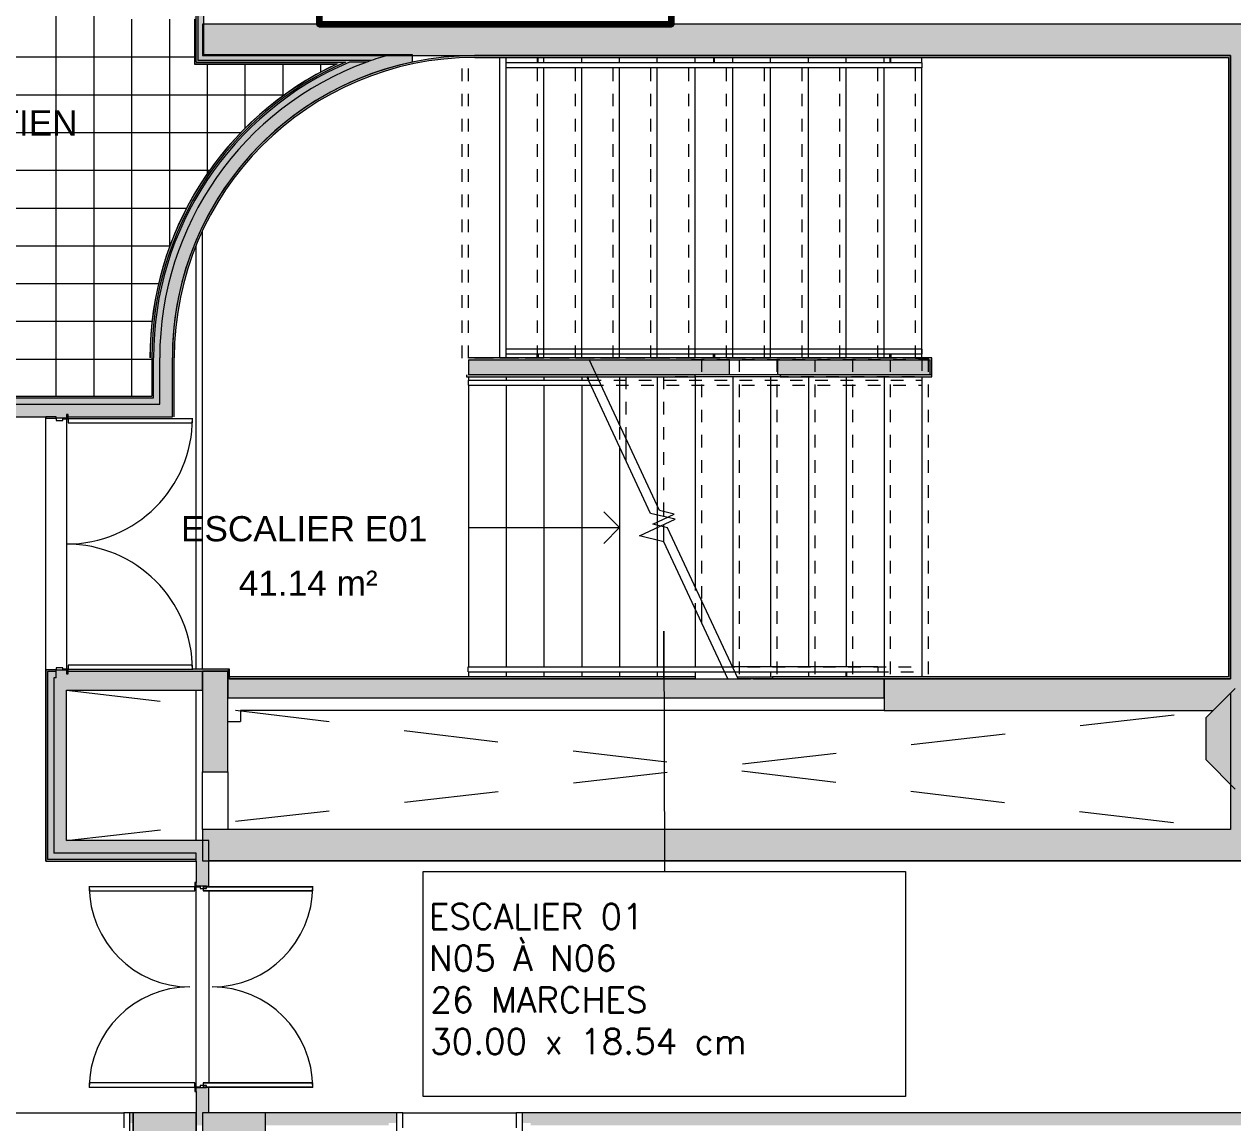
# Model space of a CAD drawing. Header units: metres. Extents: x -227.9 to -141.2, y 39.1 to 90.3.
# Drawn here: x -171.26 to -161.66, y 50.03 to 58.76 of the extents above; entities that cross this region are included whole.
import ezdxf

# ---------------------------------------------------------------- set-up
doc = ezdxf.new("R2010")
doc.units = ezdxf.units.M
for name, pattern in [('JIS_02_0.7', [1.35, 0.75, -0.6]), ('Overhead', [0.003969, 0.002381, -0.001587]), ('Overhead_2_', [0.003969, 0.002381, -0.001587])]:
    doc.linetypes.add(name, pattern=pattern)
for name, color, linetype, lineweight in [('A-AREA-IDEN', 7, 'Continuous', 9), ('A-DOOR', 7, 'Continuous', 5), ('A-FLOR', 7, 'Continuous', 5), ('A-FLOR-HRAL', 7, 'Continuous', 5), ('A-FLOR-HRAL-MBND', 7, 'Overhead', 5), ('A-FLOR-PATT', 7, 'Continuous', 5), ('A-WALL', 7, 'Continuous', 5), ('A-WALL-PATT', 7, 'Continuous', 13), ('I-WALL', 7, 'Continuous', 5), ('S-STRS', 7, 'Continuous', 5), ('S-STRS-ANNO', 7, 'Continuous', 5), ('S-STRS-IDEN', 7, 'Continuous', 5), ('S-STRS-MBND', 7, 'Overhead', 5)]:
    doc.layers.add(name, color=color, linetype=linetype, lineweight=lineweight)
for name, color, linetype, lineweight, true_color in [('A-DETL', 94, 'Continuous', 5, 0x00a600), ('A-DETL-MBND', 9, 'Continuous', 5, 0xc0c0c0), ('S-COLS', 8, 'Continuous', 9, 0x7f7f7f)]:
    doc.layers.add(name, color=color, linetype=linetype, lineweight=lineweight, true_color=true_color)
doc.layers.add('Chambre', color=40, linetype='Continuous')
doc.styles.add('Arial_1', font='arial.ttf', dxfattribs={"height": 0.2})
doc.styles.add('RomanS_B', font='', dxfattribs={"height": 0.2})
doc.styles.get('RomanS_B').set_extended_font_data('RomanS', bold=True)

msp = doc.modelspace()

# ---------------------------------------------------------------- hatches: boundary and pattern name
at = {"layer": 'A-WALL-PATT', "lineweight": 5, "true_color": 0xaaaaaa}
for points in [[(-169.9031, 58.4588), (-169.8891, 58.4588), (-169.8891, 58.8135), (-169.9031, 58.8135), (-169.9031, 58.4985)], [(-161.6789, 58.5103), (-161.6789, 58.7603), (-169.8391, 58.7603), (-169.8391, 58.5103), (-161.8714, 58.5103)], [(-161.6789, 52.3648), (-161.4289, 52.3648), (-161.4289, 58.7603), (-161.6789, 58.7603), (-161.6789, 52.6045)], [(-170.2419, 56.1103), (-170.2359, 56.2848), (-170.2181, 56.4586), (-170.1885, 56.6307), (-170.1472, 56.8004), (-170.0942, 56.9675), (-170.0305, 57.1295), (-169.9556, 57.2873), (-169.8701, 57.4396), (-169.7745, 57.5858), (-169.6692, 57.7251), (-169.5545, 57.8569), (-169.4312, 57.9806), (-169.2998, 58.0956), (-169.1608, 58.2014), (-169.0149, 58.2975), (-168.8608, 58.3844), (-168.7053, 58.4588), (-168.7703, 58.4447), (-168.9234, 58.3668), (-169.071, 58.2789), (-169.2124, 58.1813), (-169.347, 58.0745), (-169.4741, 57.959), (-169.5933, 57.8353), (-169.704, 57.7039), (-169.8057, 57.5655), (-169.8979, 57.4206), (-169.9803, 57.2698), (-170.0524, 57.1139), (-170.114, 56.9535), (-170.1648, 56.7894), (-170.2045, 56.6223), (-170.233, 56.4529), (-170.2501, 56.282), (-170.2559, 56.1103)], [(-168.7703, 58.4448), (-168.7053, 58.4588), (-169.9031, 58.4588), (-169.9031, 58.4448), (-168.8608, 58.4448)], [(-161.8157, 53.3103), (-161.6789, 53.447), (-161.6789, 53.5603), (-164.4291, 53.5603), (-164.4291, 53.3103), (-161.8714, 53.3103)], [(-169.8391, 52.1146), (-161.4289, 52.1148), (-161.4289, 52.3648), (-169.8391, 52.3646)]]:
    msp.add_hatch(color=253, dxfattribs=at).paths.add_polyline_path(points)
at = {"layer": 'I-WALL', "true_color": 0xaaaaaa}
for points in [[(-169.8891, 58.4588), (-169.8761, 58.4588), (-169.8761, 59.7735), (-169.8891, 59.7735), (-169.8891, 58.4985)], [(-169.8301, 58.4718), (-169.8301, 59.7605), (-169.8761, 59.7605), (-169.8761, 58.4718)], [(-170.2289, 56.1103), (-170.2228, 56.2857), (-170.2047, 56.4603), (-170.1746, 56.6333), (-170.1327, 56.8038), (-170.0792, 56.971), (-170.0143, 57.1341), (-169.9383, 57.2923), (-169.8516, 57.445), (-169.7547, 57.5913), (-169.6478, 57.7306), (-169.5317, 57.8623), (-169.4067, 57.9856), (-169.2719, 58.1013), (-169.1329, 58.2051), (-168.9854, 58.3001), (-168.8316, 58.3848), (-168.6724, 58.4588), (-168.7053, 58.4588), (-168.8628, 58.3834), (-169.0149, 58.2975), (-169.1608, 58.2014), (-169.2998, 58.0956), (-169.4312, 57.9806), (-169.5545, 57.8569), (-169.6692, 57.7251), (-169.7745, 57.5858), (-169.8773, 57.4269), (-169.9556, 57.2873), (-170.0305, 57.1295), (-170.0944, 56.967), (-170.1472, 56.8004), (-170.1885, 56.6307), (-170.2181, 56.4586), (-170.2359, 56.2848), (-170.2419, 56.1103)], [(-170.1789, 56.1103), (-170.1731, 56.2797), (-170.1559, 56.4484), (-170.1273, 56.6155), (-170.0874, 56.7802), (-170.0365, 56.9419), (-169.9747, 57.0998), (-169.9023, 57.2531), (-169.8198, 57.4012), (-169.7273, 57.5433), (-169.6255, 57.6789), (-169.5147, 57.8072), (-169.3955, 57.9277), (-169.2684, 58.0399), (-169.1339, 58.1432), (-168.9928, 58.2371), (-168.8457, 58.3213), (-168.6931, 58.3953), (-168.5359, 58.4588), (-168.6724, 58.4588), (-168.8316, 58.3848), (-168.9854, 58.3001), (-169.1329, 58.2051), (-169.2736, 58.1001), (-169.4067, 57.9856), (-169.5317, 57.8623), (-169.6478, 57.7306), (-169.7547, 57.5913), (-169.8516, 57.445), (-169.9383, 57.2923), (-170.0143, 57.1341), (-170.0792, 56.971), (-170.1327, 56.8038), (-170.1746, 56.6333), (-170.2047, 56.4603), (-170.2228, 56.2857), (-170.2289, 56.1103)], [(-170.0942, 56.1103), (-170.0789, 56.1103), (-170.0727, 56.2823), (-170.0542, 56.4535), (-170.0235, 56.6229), (-169.9807, 56.7897), (-169.9261, 56.9529), (-169.8599, 57.1119), (-169.7825, 57.2656), (-169.6942, 57.4135), (-169.5956, 57.5546), (-169.481, 57.6948), (-169.3694, 57.8139), (-169.2429, 57.9307), (-169.1084, 58.0381), (-168.9665, 58.1356), (-168.818, 58.2227), (-168.6636, 58.2989), (-168.5042, 58.3639), (-168.3405, 58.4173), (-168.1734, 58.4588), (-168.1734, 58.5178), (-168.3526, 58.5178), (-168.4497, 58.4882), (-168.5359, 58.4588), (-168.6931, 58.3953), (-168.8457, 58.3213), (-169.0026, 58.2306), (-169.1339, 58.1432), (-169.2719, 58.0367), (-169.3955, 57.9277), (-169.5147, 57.8072), (-169.6255, 57.6789), (-169.7273, 57.5433), (-169.8198, 57.4012), (-169.9023, 57.2531), (-169.9747, 57.0998), (-170.0365, 56.9419), (-170.0874, 56.7802), (-170.1273, 56.6155), (-170.1559, 56.4484), (-170.1731, 56.2797), (-170.1789, 56.1103)], [(-170.0639, 56.1103), (-170.0578, 56.2804), (-170.0396, 56.4497), (-170.0093, 56.6172), (-169.9672, 56.7822), (-169.9135, 56.9437), (-169.8483, 57.101), (-169.7721, 57.2533), (-169.6831, 57.4028), (-169.5881, 57.5396), (-169.4813, 57.6721), (-169.3653, 57.7967), (-169.2407, 57.9127), (-169.1081, 58.0196), (-168.9683, 58.1167), (-168.8219, 58.2035), (-168.6696, 58.2797), (-168.5123, 58.3449), (-168.3508, 58.3987), (-168.1858, 58.4408), (-168.0183, 58.471), (-167.849, 58.4892), (-167.6789, 58.4953), (-167.6789, 58.5103), (-167.8501, 58.5042), (-168.0204, 58.4858), (-168.189, 58.4554), (-168.355, 58.4131), (-168.5176, 58.359), (-168.6758, 58.2934), (-168.8291, 58.2167), (-168.9764, 58.1293), (-169.1171, 58.0316), (-169.2505, 57.9241), (-169.3759, 57.8073), (-169.4927, 57.6819), (-169.6002, 57.5485), (-169.6979, 57.4078), (-169.7853, 57.2605), (-169.862, 57.1073), (-169.9275, 56.949), (-169.9816, 56.7864), (-170.024, 56.6204), (-170.0544, 56.4518), (-170.0727, 56.2815), (-170.0789, 56.1103)], [(-168.5359, 58.4588), (-168.4994, 58.4718), (-169.8761, 58.4718), (-169.8761, 58.4588), (-168.6724, 58.4588)], [(-169.6831, 58.4718), (-168.4994, 58.4718), (-168.4176, 58.4985), (-168.3526, 58.5178), (-169.8301, 58.5178), (-169.8301, 58.4718)], [(-168.7747, 58.4438), (-168.7703, 58.4448), (-168.8608, 58.4438)], [(-164.3382, 58.4953), (-161.6939, 58.4953), (-161.6939, 58.5103), (-167.6789, 58.5103), (-167.6789, 58.4953), (-165.1605, 58.4953)], [(-161.6939, 53.5753), (-161.6789, 53.5753), (-161.6789, 58.5103), (-161.6939, 58.5103), (-161.6939, 53.6762)], [(-170.2569, 56.1103), (-170.2559, 56.1103), (-170.2501, 56.282), (-170.233, 56.4529), (-170.2045, 56.6223), (-170.1648, 56.7894), (-170.114, 56.9535), (-170.0524, 57.1139), (-169.9803, 57.2698), (-169.8939, 57.4269), (-169.8057, 57.5655), (-169.704, 57.7039), (-169.5933, 57.8353), (-169.4701, 57.9627), (-169.347, 58.0745), (-169.2124, 58.1813), (-169.071, 58.2789), (-168.9234, 58.3668), (-168.9275, 58.3657), (-169.0748, 58.2776), (-169.2159, 58.18), (-169.3502, 58.0731), (-169.477, 57.9576), (-169.5959, 57.8339), (-169.7064, 57.7025), (-169.8078, 57.5641), (-169.8998, 57.4193), (-169.982, 57.2686), (-170.0539, 57.1129), (-170.1153, 56.9526), (-170.166, 56.7887), (-170.2056, 56.6217), (-170.234, 56.4525), (-170.2511, 56.2818)], [(-170.2289, 55.7923), (-170.2289, 56.1103), (-170.2419, 56.1103), (-170.2419, 55.7923)], [(-170.1789, 55.7423), (-170.1789, 56.1103), (-170.2289, 56.1103), (-170.2289, 55.7423)], [(-170.0942, 55.6423), (-170.0789, 55.6423), (-170.0789, 56.1103), (-170.1789, 56.1103), (-170.1789, 55.6423)], [(-170.0639, 55.6423), (-170.0639, 56.1103), (-170.0789, 56.1103), (-170.0789, 55.6423)], [(-166.8051, 56.0953), (-164.0639, 56.0953), (-164.0639, 56.1103), (-167.7291, 56.1103), (-167.7291, 56.0953), (-167.2162, 56.0953)], [(-167.7291, 55.9753), (-165.6563, 55.9753), (-165.6563, 56.0953), (-167.7291, 56.0953)], [(-164.0639, 55.9753), (-164.0639, 56.0953), (-165.2759, 56.0953), (-165.2759, 55.9753), (-164.3382, 55.9753)], [(-164.0489, 55.9753), (-164.0489, 56.1103), (-164.0639, 56.1103), (-164.0639, 55.9753)], [(-166.8051, 55.9603), (-165.9291, 55.9603), (-165.9291, 55.9753), (-167.7441, 55.9753), (-167.7441, 55.9603), (-167.2162, 55.9603)], [(-164.0489, 55.9603), (-164.0489, 55.9753), (-165.2543, 55.9753), (-165.2543, 55.9603), (-164.3382, 55.9603)], [(-170.2419, 55.6423), (-170.1789, 55.6423), (-170.1789, 55.7423), (-174.2394, 55.7423), (-174.2394, 55.6423), (-170.9193, 55.6423), (-170.9193, 55.6611), (-170.9068, 55.6611), (-170.9068, 55.6423)], [(-171.0693, 52.1264), (-171.0193, 52.1264), (-171.0193, 53.5681), (-171.0008, 53.5681), (-171.0008, 53.6181), (-171.0693, 53.6181), (-171.0693, 53.1404)], [(-169.8391, 53.4711), (-169.8391, 53.6211), (-170.9068, 53.6211), (-170.9068, 53.6011), (-170.9193, 53.6011), (-170.9193, 53.4711), (-170.9068, 53.4711)], [(-170.9068, 53.6211), (-169.6391, 53.6211), (-169.6391, 53.6361), (-170.9068, 53.6361), (-170.9068, 53.631)], [(-169.6241, 53.5678), (-169.6241, 53.6361), (-169.6391, 53.6361), (-169.6391, 53.5678)], [(-164.4291, 53.4103), (-164.4291, 53.5603), (-169.6391, 53.5603), (-169.6391, 53.4103), (-164.7494, 53.4103)], [(-166.394, 53.5603), (-165.9291, 53.5603), (-165.9291, 53.5753), (-169.6241, 53.5753), (-169.6241, 53.5603), (-166.8051, 53.5603)], [(-162.6937, 53.5603), (-161.6789, 53.5603), (-161.6789, 53.5753), (-165.3149, 53.5753), (-165.3149, 53.5603), (-164.3382, 53.5603)], [(-169.8891, 52.1764), (-169.8891, 52.2764), (-170.9193, 52.2764), (-170.9193, 52.1764), (-170.9165, 52.1764)], [(-169.8891, 52.1134), (-169.8891, 52.1264), (-171.0693, 52.1264), (-171.0693, 52.1134), (-170.9165, 52.1134)], [(-169.8891, 52.1264), (-169.8891, 52.1764), (-171.0193, 52.1764), (-171.0193, 52.1264), (-170.9165, 52.1264)]]:
    msp.add_hatch(color=253, dxfattribs=at).paths.add_polyline_path(points)
h = msp.add_hatch(color=253, dxfattribs=at)
h.paths.add_polyline_path([(-170.2289, 55.7423), (-170.2289, 55.7923), (-173.7734, 55.7923), (-173.7734, 55.7423), (-170.2419, 55.7423)])
h.paths.add_polyline_path([(-173.9234, 55.7423), (-173.9234, 55.7923), (-174.1394, 55.7923), (-174.1394, 55.7423)])
h = msp.add_hatch(color=253, dxfattribs=at)
h.paths.add_polyline_path([(-170.2419, 55.7923), (-170.2419, 55.8053), (-173.7734, 55.8053), (-173.7734, 55.7923), (-170.9165, 55.7923)])
h.paths.add_polyline_path([(-173.9234, 55.7923), (-173.9234, 55.8053), (-174.0894, 55.8053), (-174.0894, 55.7923)])
h = msp.add_hatch(color=253, dxfattribs=at)
h.paths.add_polyline_path([(-171.0823, 52.1134), (-171.0693, 52.1134), (-171.0693, 53.6181), (-171.0008, 53.6181), (-171.0018, 53.6311), (-171.0823, 53.6311), (-171.0823, 53.1404)])
h.paths.add_polyline_path([(-171.0823, 55.6311), (-171.0008, 55.6311), (-171.0018, 55.6423), (-171.0823, 55.6423)])
h = msp.add_hatch(color=253, dxfattribs=at)
h.paths.add_polyline_path([(-171.0193, 52.1764), (-170.9193, 52.1764), (-170.9193, 53.6311), (-171.0008, 53.6311), (-171.0008, 53.5681), (-171.0193, 53.5681), (-171.0193, 53.1404)])
h.paths.add_polyline_path([(-171.0008, 55.6311), (-170.9193, 55.6311), (-170.9193, 55.6423), (-171.0008, 55.6423)])
h = msp.add_hatch(color=253, dxfattribs=at)
h.paths.add_polyline_path([(-169.7891, 50.1135), (-169.7891, 50.3135), (-169.8891, 50.3135), (-169.8891, 50.1135), (-169.8066, 50.1135)])
h.paths.add_polyline_path([(-169.8066, 51.9135), (-169.7891, 51.9135), (-169.7891, 52.2764), (-169.8891, 52.2764), (-169.8891, 51.9135), (-169.8391, 51.9135)])
h = msp.add_hatch(color=253, dxfattribs=at)
h.paths.add_polyline_path([(-171.6125, 50.0135), (-171.4783, 50.0135), (-171.4783, 50.032), (-171.4153, 50.032), (-171.4153, 50.1135), (-173.5801, 50.1135), (-173.5801, 50.0135), (-172.5611, 50.0135)])
h.paths.add_polyline_path([(-174.8155, 50.0135), (-174.5801, 50.0135), (-174.5801, 50.1135), (-174.8785, 50.1135), (-174.8785, 50.032), (-174.8155, 50.032)])
h.paths.add_polyline_path([(-175.9495, 50.0135), (-175.9415, 50.0135), (-175.9415, 50.032), (-175.8785, 50.032), (-175.8785, 50.1135), (-175.9995, 50.1135), (-175.9995, 50.0135)])
h.paths.add_polyline_path([(-170.4153, 50.032), (-170.3895, 50.032), (-170.3895, 50.1135), (-170.4153, 50.1135)])
h = msp.add_hatch(color=253, dxfattribs=at)
h.paths.add_polyline_path([(-153.9116, 50.0135), (-153.9116, 50.1135), (-154.0126, 50.1135), (-154.0126, 50.032), (-153.9496, 50.032), (-153.9496, 50.0135)])
h.paths.add_polyline_path([(-155.5541, 50.0135), (-155.0756, 50.0135), (-155.0756, 50.032), (-155.0126, 50.032), (-155.0126, 50.1135), (-155.5541, 50.1135), (-155.5541, 50.032)])
h.paths.add_polyline_path([(-158.7335, 50.0135), (-158.7335, 50.032), (-158.6705, 50.032), (-158.6705, 50.1135), (-160.5703, 50.1135), (-160.5703, 50.0135), (-158.8325, 50.0135)])
h.paths.add_polyline_path([(-157.6075, 50.0135), (-156.5541, 50.0135), (-156.5541, 50.1135), (-157.6705, 50.1135), (-157.6705, 50.032), (-157.6075, 50.032)])
h.paths.add_polyline_path([(-162.6937, 50.0135), (-161.5703, 50.0135), (-161.5703, 50.1135), (-167.2986, 50.1135), (-167.2986, 50.032), (-167.2356, 50.032), (-167.2356, 50.0135), (-162.9703, 50.0135)])
h.paths.add_polyline_path([(-168.3616, 50.0135), (-168.3616, 50.032), (-168.2986, 50.032), (-168.2986, 50.1135), (-169.8891, 50.1135), (-169.8891, 50.0135), (-168.4125, 50.0135)])
at = {"layer": 'S-COLS', "lineweight": 5, "true_color": 0x808080}
for points in [[(-169.6391, 52.8211), (-169.6391, 53.6211), (-169.8391, 53.6211), (-169.8391, 52.8211)], [(-161.3098, 52.6849), (-161.0754, 52.9191), (-161.0753, 53.2505), (-161.3095, 53.4849), (-161.6409, 53.485), (-161.8753, 53.2507), (-161.8754, 52.9194), (-161.6412, 52.685), (-161.4603, 52.6849)], [(-170.3891, 49.6135), (-169.8891, 49.6135), (-169.8891, 50.1135), (-170.3891, 50.1135), (-170.3891, 49.9255)], [(-169.8391, 49.6135), (-169.3391, 49.6135), (-169.3391, 50.1135), (-169.8391, 50.1135), (-169.8391, 49.9255)]]:
    msp.add_hatch(color=8, dxfattribs=at).paths.add_polyline_path(points)

# ---------------------------------------------------------------- linework, layer by layer
at = {"layer": 'A-DETL', "color": 7, "linetype": 'JIS_02_0.7'}
for p, q in [((-170.9193, 53.4711), (-161.6789, 52.3644)), ((-170.9193, 52.2764), (-161.8157, 53.3103))]:
    msp.add_line(p, q, dxfattribs=at)
at = {"layer": 'A-DETL-MBND', "lineweight": 9}
for p, q in [((-169.8391, 53.6361), (-169.8391, 57.1194)), ((-164.4291, 53.3103), (-169.5391, 53.3103)), ((-169.5391, 53.3103), (-169.5391, 53.2211)), ((-169.6391, 53.2211), (-169.5391, 53.2211)), ((-169.8391, 52.3646), (-169.8391, 52.8211)), ((-169.6391, 52.8211), (-169.6391, 52.3646))]:
    msp.add_line(p, q, dxfattribs=at)
at = {"layer": 'A-DETL-MBND'}
for p, q in [((-164.4794, 53.6556), (-165.632, 53.6556)), ((-164.4794, 53.6556), (-164.4794, 53.6551)), ((-164.4794, 53.6551), (-164.4794, 53.6536)), ((-164.4794, 53.6536), (-164.4794, 53.6512)), ((-164.4794, 53.6512), (-164.4794, 53.6481)), ((-164.4794, 53.6481), (-164.4794, 53.6445)), ((-164.4794, 53.6445), (-164.4794, 53.6406)), ((-164.4794, 53.6406), (-164.4794, 53.6306)), ((-165.6133, 53.6156), (-164.4794, 53.6156)), ((-164.7334, 53.6156), (-164.7334, 53.5756)), ((-164.7254, 53.5756), (-164.7334, 53.5756)), ((-164.7254, 53.5756), (-164.7254, 53.6156)), ((-164.4794, 53.6306), (-164.4794, 53.6268)), ((-164.4794, 53.6268), (-164.4794, 53.6231)), ((-164.4794, 53.6231), (-164.4794, 53.62)), ((-164.4794, 53.62), (-164.4794, 53.6176)), ((-164.4794, 53.6176), (-164.4794, 53.6161)), ((-164.4794, 53.6161), (-164.4794, 53.6156))]:
    msp.add_line(p, q, dxfattribs=at)
at = {"layer": 'A-DOOR', "color": 9, "true_color": 0xc0c0c0}
for p, q in [((-170.9068, 55.6611), (-170.9193, 55.6611)), ((-170.9193, 55.6611), (-170.9193, 55.6311)), ((-170.9068, 55.6261), (-170.9068, 55.6611)), ((-170.9193, 55.6311), (-171.0018, 55.6311)), ((-171.0018, 55.6311), (-171.0018, 55.6136)), ((-171.0018, 55.6136), (-170.9493, 55.6136)), ((-170.9493, 55.6136), (-170.9493, 55.6261)), ((-170.9493, 55.6261), (-170.9068, 55.6261)), ((-169.9193, 55.6261), (-170.9068, 55.6261)), ((-170.9068, 55.6261), (-170.9068, 55.5936)), ((-170.9068, 55.5936), (-169.9193, 55.5936)), ((-169.9193, 55.5936), (-169.9193, 55.6261)), ((-170.9493, 53.6486), (-171.0018, 53.6486)), ((-171.0018, 53.6486), (-171.0018, 53.6311)), ((-170.9493, 53.6361), (-170.9493, 53.6486)), ((-169.9193, 53.6686), (-170.9068, 53.6686)), ((-170.9068, 53.6686), (-170.9068, 53.6361)), ((-169.9193, 53.6361), (-169.9193, 53.6686)), ((-171.0018, 53.6311), (-170.9193, 53.6311)), ((-170.9068, 53.6361), (-170.9493, 53.6361)), ((-170.9193, 53.6311), (-170.9193, 53.6011)), ((-170.9193, 53.6011), (-170.9068, 53.6011)), ((-170.9068, 53.6361), (-169.9193, 53.6361)), ((-170.9068, 53.6011), (-170.9068, 53.6361)), ((-169.8891, 51.9435), (-169.9016, 51.9435)), ((-169.9016, 51.9435), (-169.9016, 51.9085)), ((-169.8891, 51.9135), (-169.8891, 51.9435)), ((-169.8066, 51.9135), (-169.8891, 51.9135)), ((-169.8066, 51.896), (-169.8066, 51.9135)), ((-169.9016, 51.9085), (-169.8591, 51.9085)), ((-169.8591, 51.9085), (-169.8591, 51.896)), ((-169.8591, 51.896), (-169.8066, 51.896)), ((-169.8591, 50.3185), (-169.9016, 50.3185)), ((-169.9016, 50.3185), (-169.9016, 50.2835)), ((-169.9016, 50.2835), (-169.8891, 50.2835)), ((-169.8891, 50.2835), (-169.8891, 50.3135)), ((-169.8891, 50.3135), (-169.8066, 50.3135)), ((-169.8066, 50.331), (-169.8591, 50.331)), ((-169.8591, 50.331), (-169.8591, 50.3185)), ((-169.8066, 50.3135), (-169.8066, 50.331)), ((-170.4153, 50.1135), (-170.4653, 50.1135)), ((-170.4653, 50.1135), (-170.4653, 49.9944)), ((-170.4153, 49.9505), (-170.4153, 50.1135)), ((-168.2486, 50.1135), (-168.2986, 50.1135)), ((-168.2986, 50.1135), (-168.2986, 49.9505)), ((-168.2486, 49.9944), (-168.2486, 50.1135)), ((-167.2986, 50.1135), (-167.3486, 50.1135)), ((-167.3486, 50.1135), (-167.3486, 49.9944)), ((-167.2986, 49.9505), (-167.2986, 50.1135))]:
    msp.add_line(p, q, dxfattribs=at)
at = {"layer": 'A-DOOR'}
for p, q in [((-170.9068, 55.6261), (-170.9068, 55.5936)), ((-169.9193, 55.6261), (-170.9068, 55.6261)), ((-170.9068, 55.5936), (-169.9193, 55.5936)), ((-169.9193, 55.5936), (-169.9193, 55.6261)), ((-170.9068, 53.6686), (-170.9068, 53.6361)), ((-169.9193, 53.6686), (-170.9068, 53.6686)), ((-169.9193, 53.6361), (-169.9193, 53.6686)), ((-170.9068, 53.6361), (-169.9193, 53.6361)), ((-170.7391, 51.9085), (-170.7391, 51.876)), ((-169.9016, 51.9085), (-170.7391, 51.9085)), ((-170.7391, 51.9085), (-170.7391, 51.876)), ((-169.9016, 51.9085), (-170.7391, 51.9085)), ((-170.7391, 51.876), (-169.9016, 51.876)), ((-170.7391, 51.876), (-169.9016, 51.876)), ((-169.9016, 51.876), (-169.9016, 51.9085)), ((-169.9016, 51.876), (-169.9016, 51.9085)), ((-169.8341, 51.9085), (-169.8341, 51.876)), ((-168.9641, 51.9085), (-169.8341, 51.9085)), ((-169.8341, 51.9085), (-168.9641, 51.9085)), ((-169.8341, 51.876), (-168.9641, 51.876)), ((-168.9641, 51.876), (-169.8341, 51.876)), ((-168.9641, 51.876), (-168.9641, 51.9085)), ((-170.7391, 50.351), (-170.7391, 50.3185)), ((-169.9016, 50.351), (-170.7391, 50.351)), ((-170.7391, 50.351), (-170.7391, 50.3185)), ((-169.9016, 50.351), (-170.7391, 50.351)), ((-170.7391, 50.3185), (-169.9016, 50.3185)), ((-170.7391, 50.3185), (-169.9016, 50.3185)), ((-169.9016, 50.3185), (-169.9016, 50.351)), ((-169.9016, 50.3185), (-169.9016, 50.351)), ((-169.8341, 50.351), (-169.8341, 50.3185)), ((-168.9641, 50.351), (-169.8341, 50.351)), ((-169.8341, 50.351), (-168.9641, 50.351)), ((-169.8341, 50.3185), (-168.9641, 50.3185)), ((-168.9641, 50.3185), (-169.8341, 50.3185)), ((-168.9641, 50.3185), (-168.9641, 50.351))]:
    msp.add_line(p, q, dxfattribs=at)
for centre, radius, start, end in [((-170.9193, 55.6311), 1, 270, 0), ((-170.9193, 53.6311), 1, 0, 90), ((-169.9391, 51.9135), 0.8, 180, 270), ((-169.7641, 51.9135), 0.8, 270, 360), ((-169.9391, 50.3135), 0.8, 90, 180), ((-169.7641, 50.3135), 0.8, 360, 90)]:
    msp.add_arc(centre, radius, start, end, dxfattribs=at)
at = {"layer": 'A-FLOR', "lineweight": 9}
for p, q in [((-167.4791, 56.1103), (-167.4791, 58.4953)), ((-169.8891, 53.6361), (-169.8891, 57.0025)), ((-169.8891, 52.2764), (-169.8891, 53.4711))]:
    msp.add_line(p, q, dxfattribs=at)
at = {"layer": 'A-FLOR'}
for p, q in [((-171.0826, 52.1134), (-171.0826, 55.6423)), ((-161.4288, 52.1137), (-169.7891, 52.1137)), ((-171.3653, 50.1135), (-170.4653, 50.1135))]:
    msp.add_line(p, q, dxfattribs=at)
at = {"layer": 'A-FLOR-HRAL', "color": 9, "true_color": 0xc0c0c0}
for p, q in [((-167.4291, 58.4126), (-167.4291, 58.4526)), ((-164.1291, 58.4526), (-167.4291, 58.4526)), ((-164.1291, 58.4526), (-164.1291, 58.4126)), ((-164.1291, 58.4126), (-167.4291, 58.4126)), ((-167.4291, 56.1381), (-167.4291, 56.1781)), ((-164.1291, 56.1781), (-167.4291, 56.1781)), ((-164.1291, 56.1381), (-167.4291, 56.1381)), ((-164.1291, 56.1781), (-164.1291, 56.1381)), ((-167.7291, 55.9328), (-166.7753, 55.9328)), ((-167.7291, 55.8928), (-167.7291, 55.9328)), ((-167.7291, 55.8928), (-166.7566, 55.8928)), ((-166.7566, 55.8928), (-166.7753, 55.9328)), ((-167.7294, 53.6553), (-165.7133, 53.6553)), ((-167.7294, 53.6153), (-167.7294, 53.6553)), ((-165.6946, 53.6153), (-165.7133, 53.6553)), ((-167.7294, 53.6153), (-165.6946, 53.6153))]:
    msp.add_line(p, q, dxfattribs=at)
at = {"layer": 'A-FLOR-HRAL'}
for p, q in [((-167.1831, 58.4926), (-167.1831, 58.4526)), ((-167.1831, 58.4926), (-167.1751, 58.4926)), ((-167.1751, 58.4526), (-167.1751, 58.4926)), ((-165.7831, 58.4926), (-165.7831, 58.4526)), ((-165.7831, 58.4926), (-165.7751, 58.4926)), ((-165.7751, 58.4526), (-165.7751, 58.4926)), ((-164.3831, 58.4926), (-164.3831, 58.4526)), ((-164.3831, 58.4926), (-164.3751, 58.4926)), ((-164.3751, 58.4526), (-164.3751, 58.4926)), ((-167.1831, 56.1103), (-167.1831, 56.1381)), ((-167.1751, 56.1381), (-167.1751, 56.1103)), ((-165.7831, 56.1103), (-165.7831, 56.1381)), ((-165.7751, 56.1381), (-165.7751, 56.1103)), ((-164.3831, 56.1103), (-164.3831, 56.1381)), ((-164.3751, 56.1381), (-164.3751, 56.1103))]:
    msp.add_line(p, q, dxfattribs=at)
at = {"layer": 'A-FLOR-HRAL-MBND'}
for p, q in [((-166.7753, 55.9328), (-164.1291, 55.9328)), ((-166.7566, 55.8928), (-164.1291, 55.8928)), ((-164.1291, 55.9328), (-164.1291, 55.8928)), ((-165.7133, 53.6553), (-164.1294, 53.6553)), ((-164.1294, 53.6553), (-164.1294, 53.6153)), ((-165.6946, 53.6153), (-164.1294, 53.6153))]:
    msp.add_line(p, q, dxfattribs=at)
at = {"layer": 'A-FLOR-PATT', "color": 9, "linetype": 'Continuous', "true_color": 0xc0c0c0}
for p, q in [((-170.7, 55.8053), (-170.7, 59.8338)), ((-171, 55.8053), (-171, 59.721)), ((-170.4, 55.8053), (-170.4, 58.7995)), ((-170.1, 56.9924), (-170.1, 58.7989)), ((-174.0764, 58.5), (-169.9041, 58.5)), ((-169.8, 57.5747), (-169.8, 58.4447)), ((-169.5, 57.9332), (-169.5, 58.4444)), ((-169.2, 58.1909), (-169.2, 58.4441)), ((-168.9, 58.3798), (-168.9, 58.4439)), ((-174.0764, 58.2), (-169.1867, 58.2)), ((-174.0614, 57.9), (-169.5321, 57.9)), ((-174.0614, 57.6), (-169.7814, 57.6)), ((-174.0614, 57.3), (-169.9647, 57.3)), ((-174.0614, 57), (-170.0971, 57)), ((-174.0614, 56.7), (-170.1866, 56.7)), ((-173.7584, 56.4), (-170.239, 56.4)), ((-173.7584, 56.1), (-170.2419, 56.1))]:
    msp.add_line(p, q, dxfattribs=at)
at = {"layer": 'A-WALL'}
for p, q in [((-169.8761, 59.7605), (-169.8761, 58.4718)), ((-169.9031, 58.7995), (-169.9031, 58.4438)), ((-169.9041, 58.4448), (-168.7703, 58.4448)), ((-168.4994, 58.4718), (-169.8761, 58.4718)), ((-168.7703, 58.4447), (-168.7701, 58.4448)), ((-168.5359, 58.4588), (-168.6724, 58.4588)), ((-170.2289, 55.7923), (-170.2289, 56.1103)), ((-170.1789, 55.7423), (-170.1789, 56.1103)), ((-167.7291, 56.0953), (-167.7291, 55.9753)), ((-173.7734, 55.7923), (-170.2289, 55.7923)), ((-173.7734, 55.7423), (-170.1789, 55.7423)), ((-171.0008, 55.6423), (-171.0823, 55.6423)), ((-171.0008, 55.6311), (-171.0008, 55.6423)), ((-171.0693, 53.6181), (-171.0693, 52.1264)), ((-171.0008, 53.6181), (-171.0693, 53.6181)), ((-171.0193, 53.5681), (-171.0193, 52.1764)), ((-171.0008, 53.5681), (-171.0193, 53.5681)), ((-171.0008, 53.5681), (-171.0008, 53.6311)), ((-169.8891, 52.1264), (-171.0693, 52.1264)), ((-169.8891, 52.1764), (-171.0193, 52.1764)), ((-169.8891, 52.1134), (-169.8891, 52.1764))]:
    msp.add_line(p, q, dxfattribs=at)
at = {"layer": 'A-WALL', "lineweight": 15}
for p, q in [((-161.6789, 58.7603), (-169.8391, 58.7603)), ((-169.8391, 58.7603), (-169.8391, 58.5103)), ((-161.4289, 58.7603), (-161.6789, 58.7603)), ((-169.8391, 58.5103), (-161.6789, 58.5103)), ((-161.6789, 58.5103), (-161.6789, 53.5603)), ((-161.6789, 53.5603), (-164.4291, 53.5603)), ((-164.4291, 53.5603), (-164.4291, 53.3103)), ((-161.6789, 53.447), (-161.6789, 52.3648)), ((-164.4291, 53.3103), (-161.8157, 53.3103)), ((-161.6789, 52.3648), (-169.8391, 52.3646)), ((-169.8391, 52.3646), (-169.8391, 52.1146)), ((-169.8391, 52.1146), (-161.4289, 52.1148))]:
    msp.add_line(p, q, dxfattribs=at)
at = {"layer": 'A-WALL', "lineweight": 9}
msp.add_line((-161.8157, 53.3103), (-161.6789, 53.447), dxfattribs=at)
at = {"layer": 'A-WALL'}
for radius, start in [(2.577, 115.05855), (2.55, 112.93038), (2.5, 110.04921)]:
    msp.add_arc((-167.6789, 56.1103), radius, start, 180, dxfattribs=at)
for points in [[(-168.4994, 58.4718), (-168.5055, 58.4697), (-168.5177, 58.4654), (-168.5299, 58.461), (-168.5359, 58.4588)], [(-168.3526, 58.5178), (-168.3773, 58.5109), (-168.4265, 58.4963), (-168.4752, 58.4802), (-168.4994, 58.4718)]]:
    msp.add_open_spline(points, degree=3, dxfattribs=at)
at = {"layer": 'Chambre', "lineweight": 120}
msp.add_lwpolyline([(-163.6616, 68.8519), (-166.6779, 68.8559), (-167.212, 68.8), (-167.7273, 68.4619), (-168.0044, 68.0458), (-168.1191, 67.4836), (-168.1151, 63.6316), (-168.1834, 62.8538), (-168.449, 62.1341), (-168.6898, 61.6404), (-168.9061, 61.2645), (-168.9144, 58.7603), (-166.1151, 58.7603), (-166.1151, 63.6795), (-161.3891, 63.7535), (-161.3891, 62.7059), (-160.1657, 62.6906), (-160.1322, 64.3658), (-161.1867, 67.9425), (-161.3907, 67.8889), (-161.4635, 68.1622), (-163.6558, 68.1622), (-163.6616, 68.8519)], dxfattribs=at)
at = {"layer": 'I-WALL', "lineweight": 13}
for p, q in [((-169.8301, 58.5178), (-169.8301, 59.7145)), ((-169.8891, 58.4588), (-169.8891, 59.3135)), ((-169.9041, 58.7985), (-169.9041, 58.4438)), ((-169.9041, 58.4438), (-168.7747, 58.4438)), ((-169.8891, 58.4588), (-168.7053, 58.4588)), ((-168.1734, 58.5178), (-169.8301, 58.5178)), ((-168.1734, 58.4588), (-168.1734, 58.5178)), ((-161.6789, 58.5103), (-167.6789, 58.5103)), ((-167.6789, 58.4953), (-161.6939, 58.4953)), ((-161.6939, 58.4953), (-161.6939, 53.5753)), ((-161.6789, 53.5603), (-161.6789, 58.5103)), ((-170.2419, 56.1103), (-170.2419, 55.8053)), ((-170.0789, 55.6423), (-170.0789, 56.1103)), ((-170.0639, 55.6423), (-170.0639, 56.1103)), ((-164.0489, 56.1103), (-167.7291, 56.1103)), ((-167.7291, 56.0953), (-164.0639, 56.0953)), ((-165.6563, 55.9753), (-165.6563, 56.0953)), ((-165.2759, 56.0953), (-165.2759, 55.9753)), ((-164.0639, 55.9753), (-164.0639, 56.0953)), ((-164.0489, 55.9603), (-164.0489, 56.1103)), ((-167.7441, 55.9753), (-167.7441, 55.9603)), ((-167.7441, 55.9603), (-165.9291, 55.9603)), ((-165.6563, 55.9753), (-167.7291, 55.9753)), ((-165.9291, 55.9603), (-165.9291, 55.9753)), ((-164.0489, 55.9753), (-165.2759, 55.9753)), ((-165.2543, 55.9753), (-165.2543, 55.9603)), ((-165.2543, 55.9603), (-164.0489, 55.9603)), ((-173.7734, 55.8053), (-170.2419, 55.8053)), ((-174.2394, 55.6423), (-171.0823, 55.6423)), ((-171.0823, 55.6423), (-171.0823, 55.6311)), ((-171.0823, 55.6311), (-171.0018, 55.6311)), ((-170.9068, 55.6423), (-170.0789, 55.6423)), ((-171.0018, 53.6311), (-171.0823, 53.6311)), ((-171.0823, 53.6311), (-171.0823, 52.1134)), ((-170.9068, 53.6211), (-169.6391, 53.6211)), ((-169.6241, 53.6361), (-169.9193, 53.6361)), ((-169.8391, 53.4711), (-169.8391, 53.6211)), ((-169.6391, 53.6211), (-169.6391, 53.5678)), ((-169.6391, 53.5678), (-169.6241, 53.5678)), ((-165.9291, 53.5603), (-169.6391, 53.5603)), ((-169.6391, 53.5603), (-169.6391, 53.4103)), ((-169.6241, 53.5753), (-169.6241, 53.6361)), ((-165.9291, 53.5753), (-169.6241, 53.5753)), ((-169.6241, 53.5678), (-169.6241, 53.5603)), ((-169.6241, 53.5603), (-165.9291, 53.5603)), ((-164.4291, 53.5603), (-165.5875, 53.5603)), ((-161.6939, 53.5753), (-165.3149, 53.5753)), ((-165.3149, 53.5753), (-165.3149, 53.5603)), ((-165.3149, 53.5603), (-161.6789, 53.5603)), ((-164.4291, 53.4103), (-164.4291, 53.5603)), ((-170.9193, 52.2764), (-170.9193, 53.4711)), ((-170.9193, 53.4711), (-169.8391, 53.4711)), ((-169.6391, 53.4103), (-164.4291, 53.4103)), ((-169.7891, 52.2764), (-170.9193, 52.2764)), ((-169.7891, 51.9135), (-169.7891, 52.2764)), ((-171.0823, 52.1134), (-169.8891, 52.1134)), ((-169.8891, 52.1134), (-169.8891, 51.9435)), ((-169.8066, 51.9135), (-169.7891, 51.9135)), ((-169.8891, 50.2835), (-169.8891, 49.9505)), ((-169.7891, 50.3135), (-169.8066, 50.3135)), ((-169.7891, 50.1135), (-169.7891, 50.3135)), ((-170.3895, 50.1135), (-170.4153, 50.1135)), ((-170.3895, 49.9505), (-170.3895, 50.1135)), ((-168.2986, 50.1135), (-169.7891, 50.1135)), ((-161.5703, 50.1135), (-167.2986, 50.1135))]:
    msp.add_line(p, q, dxfattribs=at)
at = {"layer": 'I-WALL'}
for p, q in [((-165.2543, 55.9603), (-165.9291, 55.9603)), ((-165.2759, 55.9753), (-165.6563, 55.9753)), ((-171.0823, 53.6311), (-171.0823, 55.6311)), ((-170.9193, 55.6261), (-170.9193, 53.6361)), ((-165.5945, 53.5753), (-165.3149, 53.5753)), ((-169.7891, 51.9135), (-169.7891, 51.9085)), ((-169.8891, 50.3185), (-169.8891, 51.9085)), ((-169.7891, 51.876), (-169.7891, 50.351)), ((-169.7891, 50.3185), (-169.7891, 50.3135)), ((-171.3653, 50.1135), (-170.4653, 50.1135)), ((-168.2486, 50.1135), (-167.3486, 50.1135))]:
    msp.add_line(p, q, dxfattribs=at)
at = {"layer": 'I-WALL', "lineweight": 13}
for radius, start in [(2.578, 115.15548), (2.563, 113.60789), (2.563, 113.60789), (2.4, 90), (2.4, 101.89135), (2.385, 90)]:
    msp.add_arc((-167.6789, 56.1103), radius, start, 180, dxfattribs=at)
at = {"layer": 'S-COLS', "lineweight": 15}
for p, q in [((-169.8391, 53.6211), (-169.8391, 52.8211)), ((-169.6391, 53.6211), (-169.8391, 53.6211)), ((-169.6391, 52.8211), (-169.6391, 53.6211)), ((-161.6409, 53.485), (-161.6789, 53.447)), ((-161.8157, 53.3103), (-161.8753, 53.2507)), ((-161.8753, 53.2507), (-161.8754, 52.9194)), ((-161.8754, 52.9194), (-161.6412, 52.685)), ((-169.8391, 52.8211), (-169.6391, 52.8211))]:
    msp.add_line(p, q, dxfattribs=at)
at = {"layer": 'S-COLS', "lineweight": 18}
msp.add_line((-161.6789, 53.447), (-161.8157, 53.3103), dxfattribs=at)
at = {"layer": 'S-COLS', "color": 7}
for p, q in [((-169.8891, 50.1135), (-170.3891, 50.1135)), ((-170.3891, 50.1135), (-170.3891, 49.6135)), ((-169.8891, 49.6135), (-169.8891, 50.1135)), ((-169.3391, 50.1135), (-169.8391, 50.1135)), ((-169.8391, 50.1135), (-169.8391, 49.6135)), ((-169.3391, 49.6135), (-169.3391, 50.1135))]:
    msp.add_line(p, q, dxfattribs=at)
at = {"layer": 'S-STRS', "lineweight": 9}
for p, q in [((-167.4791, 56.1103), (-167.4791, 58.4953)), ((-166.7791, 55.9603), (-166.7791, 55.941)), ((-166.4791, 55.4724), (-166.4791, 55.2977)), ((-166.1791, 54.8893), (-166.1791, 54.8498)), ((-166.1791, 54.7688), (-166.1791, 54.6489)), ((-165.8791, 54.1857), (-165.8791, 54.0109)), ((-165.669, 53.5603), (-165.5875, 53.5603))]:
    msp.add_line(p, q, dxfattribs=at)
at = {"layer": 'S-STRS'}
for p, q in [((-167.4291, 58.4526), (-167.4291, 58.4953)), ((-167.1291, 58.4526), (-167.1291, 58.4953)), ((-166.8291, 58.4526), (-166.8291, 58.4953)), ((-166.5291, 58.4526), (-166.5291, 58.4953)), ((-166.2291, 58.4526), (-166.2291, 58.4953)), ((-165.9291, 58.4526), (-165.9291, 58.4953)), ((-165.6291, 58.4526), (-165.6291, 58.4953)), ((-165.3291, 58.4526), (-165.3291, 58.4953)), ((-165.0291, 58.4526), (-165.0291, 58.4953)), ((-164.7291, 58.4526), (-164.7291, 58.4953)), ((-164.4291, 58.4526), (-164.4291, 58.4953)), ((-164.1291, 58.4526), (-164.1291, 58.4953)), ((-167.4291, 56.1781), (-167.4291, 58.4126)), ((-167.1291, 56.1781), (-167.1291, 58.4126)), ((-166.8291, 56.1781), (-166.8291, 58.4126)), ((-166.5291, 56.1781), (-166.5291, 58.4126)), ((-166.2291, 56.1781), (-166.2291, 58.4126)), ((-165.9291, 56.1781), (-165.9291, 58.4126)), ((-165.6291, 56.1781), (-165.6291, 58.4126)), ((-165.3291, 56.1781), (-165.3291, 58.4126)), ((-165.0291, 56.1781), (-165.0291, 58.4126)), ((-164.7291, 56.1781), (-164.7291, 58.4126)), ((-164.4291, 56.1781), (-164.4291, 58.4126)), ((-164.1291, 56.1781), (-164.1291, 58.4126)), ((-167.4291, 56.1103), (-167.4291, 56.1381)), ((-167.1291, 56.1103), (-167.1291, 56.1381)), ((-166.8291, 56.1103), (-166.8291, 56.1381)), ((-166.5291, 56.1103), (-166.5291, 56.1381)), ((-166.2291, 56.1103), (-166.2291, 56.1381)), ((-165.9291, 56.1103), (-165.9291, 56.1381)), ((-165.6291, 56.1103), (-165.6291, 56.1381)), ((-165.3291, 56.1103), (-165.3291, 56.1381)), ((-165.0291, 56.1103), (-165.0291, 56.1381)), ((-164.7291, 56.1103), (-164.7291, 56.1381)), ((-164.4291, 56.1103), (-164.4291, 56.1381)), ((-164.1291, 56.1103), (-164.1291, 56.1381)), ((-167.7291, 55.9603), (-167.7291, 55.9328)), ((-167.4291, 55.9603), (-167.4291, 55.9328)), ((-167.1291, 55.9603), (-167.1291, 55.9328)), ((-166.8291, 55.9603), (-166.8291, 55.9328)), ((-166.5291, 55.9603), (-166.5291, 55.5796)), ((-166.2291, 55.9603), (-166.2291, 54.9362)), ((-165.9291, 55.9603), (-165.9291, 54.2929)), ((-165.6291, 55.9603), (-165.6291, 53.6555)), ((-165.3291, 55.9603), (-165.3291, 53.6555)), ((-165.0291, 55.9603), (-165.0291, 53.6556)), ((-164.7291, 55.9603), (-164.7291, 53.6556)), ((-164.4291, 55.9603), (-164.4291, 53.5753)), ((-164.1291, 55.9603), (-164.1291, 53.5753)), ((-167.7291, 55.8928), (-167.7291, 53.6553)), ((-167.4291, 55.8928), (-167.4291, 53.6553)), ((-167.1291, 55.8928), (-167.1291, 53.6553)), ((-166.8291, 55.8928), (-166.8291, 53.6553)), ((-166.5291, 55.4049), (-166.5291, 53.6553)), ((-166.2291, 54.862), (-166.2291, 54.7615)), ((-166.2291, 54.6611), (-166.2291, 53.6553)), ((-165.9291, 54.1182), (-165.9291, 53.6553)), ((-167.7291, 53.6153), (-167.7291, 53.5753)), ((-167.4291, 53.6153), (-167.4291, 53.5753)), ((-167.1291, 53.6153), (-167.1291, 53.5753)), ((-166.8291, 53.6153), (-166.8291, 53.5753)), ((-166.5291, 53.6153), (-166.5291, 53.5753)), ((-166.2291, 53.6153), (-166.2291, 53.5753)), ((-165.9291, 53.6153), (-165.9291, 53.5603)), ((-165.9291, 53.5603), (-165.669, 53.5603)), ((-165.3291, 53.6158), (-165.3291, 53.5753)), ((-165.0291, 53.6157), (-165.0291, 53.5753))]:
    msp.add_line(p, q, dxfattribs=at)
at = {"layer": 'S-STRS', "linetype": 'Overhead'}
for p, q in [((-167.1291, 58.4526), (-167.1291, 58.4953)), ((-166.8291, 58.4526), (-166.8291, 58.4953)), ((-166.5291, 58.4526), (-166.5291, 58.4953)), ((-166.2291, 58.4526), (-166.2291, 58.4953)), ((-165.9291, 58.4526), (-165.9291, 58.4953)), ((-165.6291, 58.4526), (-165.6291, 58.4953)), ((-165.3291, 58.4526), (-165.3291, 58.4953)), ((-165.0291, 58.4526), (-165.0291, 58.4953)), ((-164.7291, 58.4526), (-164.7291, 58.4953)), ((-164.4291, 58.4526), (-164.4291, 58.4953)), ((-164.1291, 58.4526), (-164.1291, 58.4953)), ((-167.1291, 56.1781), (-167.1291, 58.4126)), ((-166.8291, 56.1781), (-166.8291, 58.4126)), ((-166.5291, 56.1781), (-166.5291, 58.4126)), ((-166.2291, 56.1781), (-166.2291, 58.4126)), ((-165.9291, 56.1781), (-165.9291, 58.4126)), ((-165.6291, 56.1781), (-165.6291, 58.4126)), ((-165.3291, 56.1781), (-165.3291, 58.4126)), ((-165.0291, 56.1781), (-165.0291, 58.4126)), ((-164.7291, 56.1781), (-164.7291, 58.4126)), ((-164.4291, 56.1781), (-164.4291, 58.4126)), ((-164.1291, 56.1781), (-164.1291, 58.4126)), ((-167.1291, 56.1103), (-167.1291, 56.1381)), ((-166.8291, 56.1103), (-166.8291, 56.1381)), ((-166.5291, 56.1103), (-166.5291, 56.1381)), ((-166.2291, 56.1103), (-166.2291, 56.1381)), ((-165.9291, 56.1103), (-165.9291, 56.1381)), ((-165.6291, 56.1103), (-165.6291, 56.1381)), ((-165.3291, 56.1103), (-165.3291, 56.1381)), ((-165.0291, 56.1103), (-165.0291, 56.1381)), ((-164.7291, 56.1103), (-164.7291, 56.1381)), ((-164.4291, 56.1103), (-164.4291, 56.1381)), ((-164.1291, 56.1103), (-164.1291, 56.1381)), ((-167.7291, 55.9603), (-167.7291, 55.9328)), ((-167.4291, 55.9603), (-167.4291, 55.9328)), ((-167.1291, 55.9603), (-167.1291, 55.9328)), ((-166.8291, 55.9603), (-166.8291, 55.9328)), ((-166.5291, 55.9603), (-166.5291, 55.5796)), ((-166.2291, 55.9603), (-166.2291, 54.9362)), ((-165.9291, 55.9603), (-165.9291, 54.2929)), ((-165.6291, 55.9603), (-165.6291, 53.6555)), ((-165.3291, 55.9603), (-165.3291, 53.6555)), ((-165.0291, 55.9603), (-165.0291, 53.6556)), ((-164.7291, 55.9603), (-164.7291, 53.6556)), ((-164.4291, 55.9603), (-164.4291, 53.5753)), ((-164.1291, 55.9603), (-164.1291, 53.5753)), ((-167.7291, 55.8928), (-167.7291, 53.6553)), ((-167.4291, 55.8928), (-167.4291, 53.6553)), ((-167.1291, 55.8928), (-167.1291, 53.6553)), ((-166.8291, 55.8928), (-166.8291, 53.6553)), ((-166.5291, 55.4049), (-166.5291, 53.6553)), ((-166.2291, 54.862), (-166.2291, 54.7615)), ((-166.2291, 54.6611), (-166.2291, 53.6553)), ((-165.9291, 54.1182), (-165.9291, 53.6553)), ((-167.7291, 53.6153), (-167.7291, 53.5753)), ((-167.4291, 53.6153), (-167.4291, 53.5753)), ((-167.1291, 53.6153), (-167.1291, 53.5753)), ((-166.8291, 53.6153), (-166.8291, 53.5753)), ((-166.5291, 53.6153), (-166.5291, 53.5753)), ((-166.2291, 53.6153), (-166.2291, 53.5753)), ((-165.9291, 53.6153), (-165.9291, 53.5603)), ((-165.3291, 53.6158), (-165.3291, 53.5753)), ((-165.0291, 53.6157), (-165.0291, 53.5753))]:
    msp.add_line(p, q, dxfattribs=at)
at = {"layer": 'S-STRS', "linetype": 'Overhead_2_', "lineweight": 9}
for p, q in [((-166.7791, 55.9603), (-166.7791, 55.941)), ((-166.4791, 55.4724), (-166.4791, 55.2977)), ((-166.1791, 54.8893), (-166.1791, 54.8498)), ((-166.1791, 54.7688), (-166.1791, 54.6489)), ((-165.8791, 54.1857), (-165.8791, 54.0109))]:
    msp.add_line(p, q, dxfattribs=at)
at = {"layer": 'S-STRS-ANNO'}
for p, q in [((-166.5291, 54.7615), (-166.6541, 54.8865)), ((-167.7291, 54.7615), (-167.4291, 54.7615)), ((-167.4291, 54.7615), (-167.1291, 54.7615)), ((-167.1291, 54.7615), (-166.8291, 54.7615)), ((-166.8291, 54.7615), (-166.5291, 54.7615)), ((-166.5291, 54.7615), (-166.6541, 54.6365))]:
    msp.add_line(p, q, dxfattribs=at)
at = {"layer": 'S-STRS-IDEN', "lineweight": 9}
for p, q in [((-166.1778, 53.9378), (-166.1729, 52.0292)), ((-166.1778, 53.5603), (-166.1778, 53.9378)), ((-168.0878, 50.2424), (-168.0878, 52.0292)), ((-168.0878, 52.0292), (-164.258, 52.0292)), ((-164.258, 52.0292), (-164.258, 50.2424)), ((-164.258, 50.2424), (-168.0878, 50.2424))]:
    msp.add_line(p, q, dxfattribs=at)
at = {"layer": 'S-STRS-MBND', "linetype": 'Overhead_2_', "lineweight": 9}
for p, q in [((-167.7791, 56.1078), (-167.7791, 58.5103)), ((-164.1791, 58.5103), (-167.7791, 58.5103)), ((-167.4791, 56.1078), (-167.4791, 58.5103)), ((-167.4791, 56.1078), (-167.4791, 58.5103)), ((-167.1791, 56.1078), (-167.1791, 58.5103)), ((-167.1791, 56.1078), (-167.1791, 58.5103)), ((-166.8791, 56.1078), (-166.8791, 58.5103)), ((-166.8791, 56.1078), (-166.8791, 58.5103)), ((-166.5791, 56.1078), (-166.5791, 58.5103)), ((-166.5791, 56.1078), (-166.5791, 58.5103)), ((-166.2791, 56.1078), (-166.2791, 58.5103)), ((-166.2791, 56.1078), (-166.2791, 58.5103)), ((-165.9791, 56.1078), (-165.9791, 58.5103)), ((-165.9791, 56.1078), (-165.9791, 58.5103)), ((-165.6791, 56.1078), (-165.6791, 58.5103)), ((-165.6791, 56.1078), (-165.6791, 58.5103)), ((-165.3791, 56.1078), (-165.3791, 58.5103)), ((-165.3791, 56.1078), (-165.3791, 58.5103)), ((-165.0791, 56.1078), (-165.0791, 58.5103)), ((-165.0791, 56.1078), (-165.0791, 58.5103)), ((-164.7791, 56.1078), (-164.7791, 58.5103)), ((-164.7791, 56.1078), (-164.7791, 58.5103)), ((-164.4791, 56.1078), (-164.4791, 58.5103)), ((-164.4791, 56.1078), (-164.4791, 58.5103)), ((-161.6789, 58.5103), (-164.1791, 58.5103)), ((-164.1791, 56.1078), (-164.1791, 58.5103)), ((-164.1791, 56.1078), (-164.1791, 58.5103)), ((-161.6789, 53.5603), (-161.6789, 58.5103)), ((-164.1791, 56.1078), (-167.7791, 56.1078)), ((-165.9563, 56.0978), (-164.0791, 56.0978)), ((-165.8791, 56.0978), (-165.8791, 54.1857)), ((-165.8791, 56.0978), (-165.8791, 54.1857)), ((-165.5791, 56.0978), (-165.5791, 53.5603)), ((-165.5791, 56.0978), (-165.5791, 53.5603)), ((-165.2791, 56.0978), (-165.2791, 53.5603)), ((-165.2791, 56.0978), (-165.2791, 53.5603)), ((-164.9791, 56.0978), (-164.9791, 53.5603)), ((-164.9791, 56.0978), (-164.9791, 53.5603)), ((-164.6791, 56.0978), (-164.6791, 53.5603)), ((-164.6791, 56.0978), (-164.6791, 53.5603)), ((-164.3791, 56.0978), (-164.3791, 53.5603)), ((-164.3791, 56.0978), (-164.3791, 53.5603)), ((-164.1791, 56.1078), (-164.0791, 56.1078)), ((-164.0791, 56.1078), (-164.0791, 56.0978)), ((-164.0791, 56.0978), (-164.0791, 53.5603)), ((-164.0791, 56.0978), (-164.0791, 53.5603)), ((-166.4791, 55.9603), (-166.4791, 55.4724)), ((-166.4791, 55.9603), (-166.4791, 55.4724)), ((-166.1791, 55.9603), (-166.1791, 54.8893)), ((-166.1791, 55.9603), (-166.1791, 54.8893)), ((-166.1791, 54.7848), (-166.1791, 54.7688)), ((-166.1791, 54.7848), (-166.1791, 54.7688)), ((-165.5875, 53.5603), (-164.0791, 53.5603)), ((-164.0791, 53.5603), (-161.6789, 53.5603))]:
    msp.add_line(p, q, dxfattribs=at)
at = {"layer": 'S-STRS-MBND'}
for p, q in [((-167.7291, 56.1078), (-167.7291, 58.5103)), ((-164.1291, 58.5103), (-167.7291, 58.5103)), ((-167.4291, 56.1078), (-167.4291, 58.5103)), ((-167.4291, 56.1078), (-167.4291, 58.5103)), ((-167.1291, 56.1078), (-167.1291, 58.5103)), ((-167.1291, 56.1078), (-167.1291, 58.5103)), ((-166.8291, 56.1078), (-166.8291, 58.5103)), ((-166.8291, 56.1078), (-166.8291, 58.5103)), ((-166.5291, 56.1078), (-166.5291, 58.5103)), ((-166.5291, 56.1078), (-166.5291, 58.5103)), ((-166.2291, 56.1078), (-166.2291, 58.5103)), ((-166.2291, 56.1078), (-166.2291, 58.5103)), ((-165.9291, 56.1078), (-165.9291, 58.5103)), ((-165.9291, 56.1078), (-165.9291, 58.5103)), ((-165.6291, 56.1078), (-165.6291, 58.5103)), ((-165.6291, 56.1078), (-165.6291, 58.5103)), ((-165.3291, 56.1078), (-165.3291, 58.5103)), ((-165.3291, 56.1078), (-165.3291, 58.5103)), ((-165.0291, 56.1078), (-165.0291, 58.5103)), ((-165.0291, 56.1078), (-165.0291, 58.5103)), ((-164.7291, 56.1078), (-164.7291, 58.5103)), ((-164.7291, 56.1078), (-164.7291, 58.5103)), ((-164.4291, 56.1078), (-164.4291, 58.5103)), ((-164.4291, 56.1078), (-164.4291, 58.5103)), ((-161.6789, 58.5103), (-164.1291, 58.5103)), ((-164.1291, 56.1078), (-164.1291, 58.5103)), ((-164.1291, 56.1078), (-164.1291, 58.5103)), ((-161.6789, 53.5603), (-161.6789, 58.5103)), ((-164.1291, 56.1078), (-167.7291, 56.1078)), ((-164.1291, 56.1078), (-164.1291, 55.9628)), ((-166.5291, 55.9603), (-166.5291, 55.4049)), ((-166.5291, 55.9603), (-166.5291, 55.4049)), ((-166.2291, 55.9603), (-166.2291, 54.862)), ((-166.2291, 55.9603), (-166.2291, 54.862)), ((-166.0872, 55.9628), (-164.1291, 55.9628)), ((-165.9291, 55.9628), (-165.9291, 54.1182)), ((-165.9291, 55.9628), (-165.9291, 54.1182)), ((-165.6291, 55.9628), (-165.6291, 53.5603)), ((-165.6291, 55.9628), (-165.6291, 53.5603)), ((-165.3291, 55.9628), (-165.3291, 53.5603)), ((-165.3291, 55.9628), (-165.3291, 53.5603)), ((-165.0291, 55.9628), (-165.0291, 53.5603)), ((-165.0291, 55.9628), (-165.0291, 53.5603)), ((-164.7291, 55.9628), (-164.7291, 53.5603)), ((-164.7291, 55.9628), (-164.7291, 53.5603)), ((-164.4291, 55.9628), (-164.4291, 53.5603)), ((-164.4291, 55.9628), (-164.4291, 53.5603)), ((-164.1291, 55.9628), (-164.1291, 53.5603)), ((-164.1291, 55.9628), (-164.1291, 53.5603)), ((-166.2291, 54.7615), (-166.2291, 54.6611)), ((-166.2291, 54.7615), (-166.2291, 54.6611)), ((-165.669, 53.5603), (-164.1291, 53.5603)), ((-164.1291, 53.5603), (-161.6789, 53.5603))]:
    msp.add_line(p, q, dxfattribs=at)
at = {"layer": 'S-STRS-MBND', "linetype": 'Continuous', "lineweight": 9}
for p, q in [((-166.2108, 54.897), (-166.7708, 56.0978)), ((-166.0942, 54.8686), (-166.2108, 54.897)), ((-166.2641, 54.7894), (-166.0942, 54.8686)), ((-166.1474, 54.7611), (-166.2641, 54.7894)), ((-165.5875, 53.5603), (-166.1474, 54.7611))]:
    msp.add_line(p, q, dxfattribs=at)
at = {"layer": 'S-STRS-MBND', "linetype": 'Continuous'}
for p, q in [((-166.282, 54.8748), (-166.7893, 55.9628)), ((-166.3707, 54.6955), (-166.0875, 54.8276)), ((-166.0875, 54.8276), (-166.282, 54.8748)), ((-166.1763, 54.6482), (-166.3707, 54.6955)), ((-165.669, 53.5603), (-166.1763, 54.6482))]:
    msp.add_line(p, q, dxfattribs=at)

# ---------------------------------------------------------------- texts
at = {"layer": 'A-AREA-IDEN', "color": 164, "true_color": 0x0029a5, "style": 'Arial_1'}
for s, p in [('BOH ENTRETIEN', (-173.0974, 57.8758)), ('ESCALIER E01', (-170.0105, 54.6528)), ('41.14 m²', (-169.5519, 54.22))]:
    msp.add_text(s, height=0.2, dxfattribs=at).set_placement(p)
at = {"layer": 'S-STRS-IDEN', "color": 164, "true_color": 0x0029a5, "style": 'RomanS_B'}
for s, p in [('ESCALIER 01', (-168.0425, 51.5725)), ('N05 À N06', (-168.0425, 51.2418)), ('26 MARCHES', (-168.0302, 50.911)), ('30.00 x 18.54 cm', (-168.0333, 50.5803))]:
    msp.add_text(s, height=0.2, dxfattribs=at).set_placement(p)

doc.saveas('drawing.dxf')
